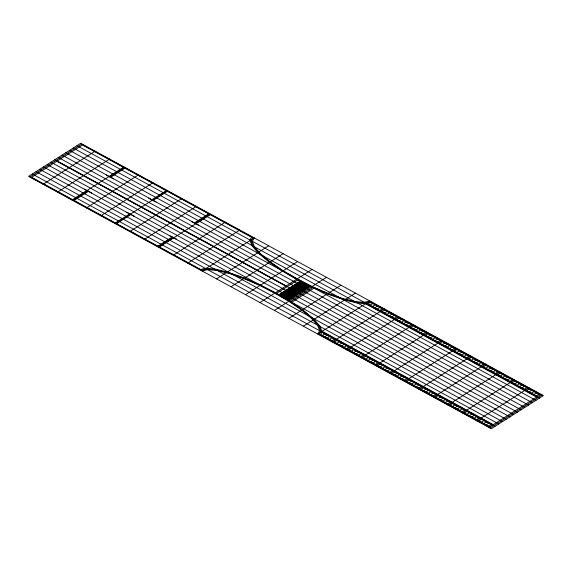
<?xml version="1.0" encoding="UTF-8"?>
<svg xmlns="http://www.w3.org/2000/svg" width="572" height="572" viewBox="0 0 572 572"><rect width="100%" height="100%" fill="white"/><g stroke="black" fill="none" stroke-linecap="round" stroke-linejoin="round"><path stroke-width="0.86" d="M319.004 334.742L320.921 331.145L318.69 325.604L312.448 318.49L302.638 310.289L289.911 301.558L275.146 292.893L259.352 284.892L243.593 278.085L228.95 272.951L216.416 269.834L206.857 268.947L201.38 270.234L30.116 176.841L81.581 144.144L252.845 237.537L251.079 240.855L253.31 246.396L259.552 253.51L269.362 261.711L282.089 270.442L296.854 279.107L312.648 287.108L328.407 293.915L343.05 299.049L355.584 302.166L365.143 303.053L371.085 301.651M320.206 335.399L322.165 331.731L319.884 326.076L313.52 318.811L303.51 310.446L290.526 301.537L275.461 292.7L259.338 284.527L243.257 277.592L228.314 272.351L215.53 269.169L205.77 268.261L200.643 269.469L31.632 177.299L82.475 144.995L251.487 237.165L249.835 240.269L252.116 245.924L258.48 253.189L268.49 261.554L281.474 270.463L296.539 279.3L312.662 287.473L328.743 294.408L343.686 299.649L356.47 302.831L366.23 303.739L372.293 302.309M43.057 184.263L95.145 151.172M57.522 192.149L109.602 159.059M84.27 189.168L91.57 192.785L91.263 192.978M106.592 174.989L106.285 175.182L113.578 178.8M71.979 200.036L124.067 166.945M72.901 199.807L87.159 190.748M109.481 176.562L123.745 167.503M73.502 200.136L88.074 190.876M109.774 177.091L124.346 167.832M74.103 200.465L88.367 191.398M110.689 177.22L124.953 168.161M86.436 207.922L138.524 174.832M100.901 215.808L152.981 182.718M126.748 212.334L134.048 215.944L133.734 216.144M149.07 198.148L148.756 198.348L156.056 201.959M115.38 222.966L129.637 213.907M151.959 199.728L166.223 190.669M115.358 223.688L167.446 190.598M116.581 223.623L130.845 214.564M153.167 200.386L167.424 191.327M129.823 231.574L181.903 198.484M144.28 239.461L196.36 206.37M169.219 235.492L176.519 239.11L176.212 239.303M191.541 221.314L191.234 221.507L198.534 225.125M157.851 246.132L172.115 237.073M194.437 222.887L208.694 213.828M158.458 246.46L173.023 237.201M194.73 223.416L209.302 214.157M159.059 246.789L173.316 237.73M195.638 223.545L209.903 214.486M158.737 247.347L210.825 214.257M173.202 255.234L225.282 222.143M187.659 263.12L239.739 230.03M216.581 278.886L268.661 245.796M231.038 286.772L283.126 253.682M245.495 294.659L297.583 261.568M259.96 302.545L312.04 269.455M276.626 293.379L297.783 279.937M278.95 294.744L300.279 281.195M288.267 300.207L310.246 286.243M274.417 310.432L326.505 277.341M290.59 301.58L312.741 287.509M291.663 302.316L314.078 288.081M288.874 318.318L340.962 285.228M303.339 326.204L355.419 293.114M322.343 335.464L324.825 333.891M370.084 305.133L372.565 303.56M324.753 336.779L327.234 335.206M372.494 306.449L374.975 304.876M327.163 338.095L329.644 336.522M374.903 307.765L377.384 306.184M329.572 339.41L332.053 337.837M377.32 309.08L379.794 307.5M331.982 340.726L334.463 339.146M379.729 310.389L382.203 308.816M332.26 341.97L384.341 308.88M334.391 342.042L336.872 340.462M382.139 311.704L384.62 310.131M336.801 343.35L339.282 341.777M384.548 313.02L387.029 311.447M339.21 344.666L341.691 343.093M386.958 314.335L389.439 312.755M341.62 345.981L344.101 344.408M389.368 315.651L391.849 314.071M344.029 347.297L346.51 345.717M391.777 316.959L394.258 315.387M346.439 348.613L348.92 347.032M394.187 318.275L396.668 316.702M346.718 349.857L398.798 316.766M348.856 349.921L351.33 348.348M396.596 319.591L399.077 318.018M351.265 351.237L353.739 349.664M399.006 320.906L401.487 319.326M353.675 352.552L356.156 350.979M401.415 322.222L403.896 320.642M356.084 353.868L358.565 352.288M403.825 323.53L406.306 321.957M358.494 355.183L360.975 353.603M406.234 324.846L408.715 323.273M360.903 356.492L363.384 354.919M408.644 326.162L411.125 324.589M361.175 357.743L413.263 324.653M363.313 357.807L365.794 356.234M411.053 327.477L413.535 325.904M365.722 359.123L368.204 357.55M413.463 328.793L415.944 327.213M368.132 360.439L370.613 358.858M415.873 330.108L418.354 328.528M370.542 361.754L373.023 360.174M418.289 331.417L420.763 329.844M372.951 363.063L375.432 361.49M420.699 332.732L423.173 331.159M375.361 364.378L377.842 362.805M423.108 334.048L425.589 332.475M375.64 365.63L427.72 332.539M377.77 365.694L380.251 364.121M425.518 335.364L427.999 333.783M380.18 367.009L382.661 365.429M427.928 336.679L430.409 335.099M382.589 368.325L385.07 366.745M430.337 337.988L432.818 336.415M384.999 369.634L387.48 368.061M432.747 339.303L435.228 337.73M387.408 370.949L389.889 369.376M435.156 340.619L437.637 339.046M389.825 372.265L392.299 370.692M437.566 341.934L440.047 340.354M390.097 373.516L442.177 340.426M392.235 373.58L394.709 372.007M439.975 343.25L442.456 341.67M394.644 374.896L397.125 373.316M442.385 344.558L444.866 342.986M397.054 376.212L399.535 374.631M444.794 345.874L447.275 344.301M399.463 377.52L401.944 375.947M447.204 347.19L449.685 345.617M401.873 378.836L404.354 377.263M449.613 348.505L452.094 346.925M404.282 380.151L406.763 378.578M452.023 349.821L454.504 348.241M404.554 381.402L456.642 348.312M406.692 381.467L409.173 379.887M454.433 351.129L456.914 349.556M409.102 382.782L411.583 381.202M456.842 352.445L459.323 350.872M411.511 384.091L413.992 382.518M459.259 353.761L461.733 352.188M413.921 385.406L416.402 383.833M461.668 355.076L464.142 353.503M416.33 386.722L418.811 385.149M464.078 356.392L466.559 354.812M418.74 388.038L421.221 386.457M466.487 357.707L468.968 356.127M419.019 389.282L471.099 356.192M421.149 389.353L423.63 387.773M468.897 359.016L471.378 357.443M423.559 390.662L426.04 389.089M471.307 360.331L473.788 358.758M425.968 391.977L428.449 390.404M473.716 361.647L476.197 360.074M428.378 393.293L430.859 391.72M476.126 362.963L478.607 361.382M430.795 394.608L433.269 393.028M478.535 364.278L481.016 362.698M433.204 395.924L435.678 394.344M480.945 365.587L483.426 364.014M433.476 397.168L485.564 364.078M435.614 397.233L438.095 395.66M483.354 366.902L485.835 365.329M438.023 398.548L440.504 396.975M485.764 368.218L488.245 366.645M440.433 399.864L442.914 398.291M488.173 369.533L490.654 367.953M442.842 401.179L445.323 399.606M490.583 370.849L493.064 369.269M445.252 402.495L447.733 400.915M492.993 372.157L495.474 370.584M447.661 403.811L450.143 402.23M495.402 373.473L497.883 371.9M447.933 405.055L500.021 371.964M450.071 405.119L452.552 403.546M497.812 374.789L500.293 373.216M452.481 406.435L454.962 404.862M500.228 376.104L502.702 374.524M454.89 407.75L457.371 406.177M502.638 377.42L505.112 375.84M457.3 409.066L459.781 407.486M505.047 378.728L507.528 377.155M459.709 410.381L462.19 408.801M507.457 380.044L509.938 378.471M462.119 411.69L464.6 410.117M509.866 381.36L512.348 379.787M462.398 412.941L514.478 379.851M464.528 413.005L467.009 411.432M512.276 382.675L514.757 381.102M466.938 414.321L469.419 412.748M514.686 383.991L517.167 382.411M469.347 415.637L471.828 414.056M517.095 385.306L519.576 383.726M471.764 416.952L474.238 415.372M519.505 386.615L521.986 385.042M474.174 418.261L476.648 416.688M521.914 387.93L524.395 386.357M476.583 419.576L479.064 418.003M524.324 389.246L526.805 387.673M476.855 420.828L528.943 387.737M478.993 420.892L481.474 419.319M526.733 390.562L529.214 388.981M481.402 422.207L483.883 420.627M529.143 391.877L531.624 390.297M483.812 423.523L486.293 421.943M531.552 393.186L534.034 391.613M486.221 424.832L488.702 423.259M533.962 394.501L536.443 392.928M488.631 426.147L491.112 424.574M536.372 395.817L538.853 394.244M488.903 427.398L540.99 394.308M490.111 428.056L542.192 394.966M371.821 302.424L540.683 394.501M383.719 309.273L540.368 394.701M370.885 302.645L540.061 394.902M367.138 303.525L537.58 396.475M76.963 145.653L539.682 397.983M366.18 303.739L536.958 396.868M365.372 303.66L536.65 397.068M73.245 148.019L535.957 400.35M69.527 150.379L532.239 402.709M65.801 152.745L528.521 405.076M299.842 281.474L309.488 286.729M299.227 281.867L308.866 287.123M298.605 282.261L308.244 287.516M297.983 282.654L307.629 287.909M297.368 283.047L307.007 288.302M62.083 155.105L524.796 407.443M296.746 283.44L306.385 288.696M296.124 283.834L305.763 289.089M295.502 284.227L305.148 289.489M294.887 284.62L304.526 289.882M294.265 285.02L303.904 290.276M293.643 285.414L303.289 290.669M58.365 157.472L521.078 409.802M293.028 285.807L302.667 291.062M292.406 286.2L302.045 291.455M291.784 286.593L301.423 291.849M291.162 286.987L300.808 292.242M290.547 287.38L300.186 292.635M289.925 287.773L299.564 293.028M57.207 161.047L286.157 285.9M54.64 159.831L517.36 412.169M56.9 161.247L285.843 286.1M289.303 288.166L298.942 293.422M288.688 288.56L298.327 293.822M288.066 288.953L297.705 294.215M287.444 289.353L297.082 294.609M286.822 289.747L296.468 295.002M286.207 290.14L295.846 295.395M50.922 162.198L513.635 414.528M285.585 290.533L295.223 295.788M284.963 290.926L294.601 296.182M284.341 291.32L293.987 296.575M283.726 291.713L293.365 296.968M283.104 292.106L292.742 297.361M282.482 292.499L292.128 297.762M47.204 164.557L509.917 416.895M281.867 292.893L291.505 298.155M281.245 293.286L290.883 298.548M280.623 293.686L290.261 298.942M280.001 294.079L289.647 299.335M279.386 294.473L289.024 299.728M43.479 166.924L506.199 419.255M39.761 169.291L502.473 421.621M36.043 171.65L498.755 423.981M321.964 331.238L493.243 424.638M322.158 331.703L492.935 424.839M32.318 174.017L495.037 426.347M321.872 332.282L492.313 425.232M320.663 334.548L489.839 426.805M320.513 334.834L489.525 427.005M320.356 335.12L489.217 427.198M254.204 237.916L252.323 241.434L254.511 246.868L260.618 253.839L270.234 261.869L282.697 270.42L297.161 278.907L312.641 286.751L328.078 293.415L342.421 298.441L354.69 301.501L364.057 302.366L369.884 300.994L317.796 334.084L319.676 330.566L317.489 325.132L311.382 318.161L301.766 310.131L289.303 301.58L274.839 293.093L259.359 285.249L243.922 278.585L229.579 273.559L217.31 270.499L207.943 269.634L202.116 271.006L254.204 237.916M80.688 143.286L28.6 176.376L491.312 428.714L543.4 395.624L80.688 143.286"/></g></svg>
